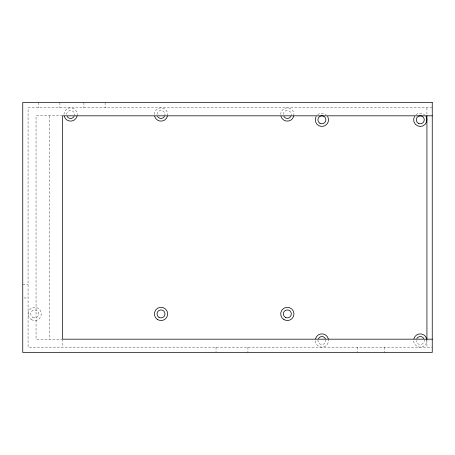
<?xml version="1.0" encoding="UTF-8"?>
<svg xmlns="http://www.w3.org/2000/svg" width="455" height="455" viewBox="0 0 455 455"><rect width="100%" height="100%" fill="white"/><g stroke="black" fill="none" stroke-linecap="round" stroke-linejoin="round"><path stroke-width="0.34" stroke-dasharray="2.27 1.71" d="M432.25 107.841L28.068 107.841L28.068 347.159L432.25 347.159M62.636 115.82L36.047 115.82L36.047 339.18L62.005 339.18M22.75 284.676L28.068 284.676M24.081 297.962L28.068 297.962M426.932 107.841L426.932 114.944M426.932 340.056L426.932 347.159M384.384 347.159L384.384 352.477M357.795 347.159L357.795 352.477M247.924 347.159L247.924 352.477M216.017 347.159L216.017 352.477M105.111 102.523L105.111 107.841M83.908 102.523L83.908 107.841M62.636 339.18L62.636 347.159M59.906 102.523L59.906 107.841M49.339 115.82L49.339 339.18M38.703 102.523L38.703 107.841M325.752 339.481A3.987 3.987 0 0 1 321.895 344.498A3.987 3.987 0 0 1 318.045 339.481M328.317 338.793A6.649 6.649 0 0 1 322.766 347.102A6.649 6.649 0 0 1 315.252 340.511M424.14 339.481A3.987 3.987 0 0 1 420.807 344.463A3.987 3.987 0 0 1 416.297 340.511M426.705 338.793A6.649 6.649 0 0 1 421.154 347.102A6.649 6.649 0 0 1 413.635 340.511M416.012 114.717A6.649 6.649 0 0 1 424.56 114.717M317.624 114.717A6.649 6.649 0 0 1 326.172 114.717M283.34 114.489A3.987 3.987 0 0 1 287.85 110.537A3.987 3.987 0 0 1 291.183 115.519M280.684 114.489A6.649 6.649 0 0 1 288.197 107.898A6.649 6.649 0 0 1 293.748 116.207M157.032 114.489A3.987 3.987 0 0 1 161.542 110.537A3.987 3.987 0 0 1 164.875 115.519M154.376 114.489A6.649 6.649 0 0 1 161.889 107.898A6.649 6.649 0 0 1 167.446 116.207M66.623 114.489A3.987 3.987 0 0 1 71.134 110.537A3.987 3.987 0 0 1 74.466 115.519M63.967 114.489A6.649 6.649 0 0 1 71.481 107.898A6.649 6.649 0 0 1 77.037 116.207M32.72 317.374A3.987 3.987 0 0 0 38.703 313.922A3.987 3.987 0 0 0 32.72 310.464A3.987 3.987 0 0 0 32.72 317.374M31.389 319.677A6.649 6.649 0 0 0 41.365 313.922A6.649 6.649 0 0 0 31.389 308.166A6.649 6.649 0 0 0 31.389 319.677"/><path stroke-width="0.68" d="M432.25 115.82L62.636 115.82L62.636 339.18L432.25 339.18M426.932 115.655L426.932 339.345M318.443 338.514A3.987 3.987 0 0 1 325.353 338.514M315.474 338.793A6.649 6.649 0 0 1 328.317 338.793M416.831 338.514A3.987 3.987 0 0 1 423.736 338.514M413.862 338.793A6.649 6.649 0 0 1 426.705 338.793M426.039 116.486A6.649 6.649 0 0 1 420.284 126.456A6.649 6.649 0 0 1 414.528 116.486M327.657 116.486A6.649 6.649 0 0 1 321.895 126.456A6.649 6.649 0 0 1 316.14 116.486M290.785 116.486A3.987 3.987 0 0 1 283.875 116.486M293.748 116.207A6.649 6.649 0 0 1 280.906 116.207M164.477 116.486A3.987 3.987 0 0 1 157.567 116.486M167.446 116.207A6.649 6.649 0 0 1 154.603 116.207M74.068 116.486A3.987 3.987 0 0 1 67.158 116.486M77.037 116.207A6.649 6.649 0 0 1 64.195 116.207M432.25 102.523L22.75 102.523L22.75 352.477L432.25 352.477L432.25 102.523M418.287 123.259A3.987 3.987 0 0 0 424.27 119.807A3.987 3.987 0 0 0 418.287 116.355A3.987 3.987 0 0 0 418.287 123.259M319.905 123.259A3.987 3.987 0 0 0 325.888 119.807A3.987 3.987 0 0 0 319.905 116.355A3.987 3.987 0 0 0 319.905 123.259M159.028 317.374A3.987 3.987 0 0 0 165.011 313.922A3.987 3.987 0 0 0 159.028 310.464A3.987 3.987 0 0 0 159.028 317.374M157.697 319.677A6.649 6.649 0 0 0 167.673 313.922A6.649 6.649 0 0 0 157.697 308.166A6.649 6.649 0 0 0 157.697 319.677M285.336 317.374A3.987 3.987 0 0 0 291.319 313.922A3.987 3.987 0 0 0 285.336 310.464A3.987 3.987 0 0 0 285.336 317.374M284.005 319.677A6.649 6.649 0 0 0 293.976 313.922A6.649 6.649 0 0 0 284.005 308.166A6.649 6.649 0 0 0 284.005 319.677"/></g></svg>
